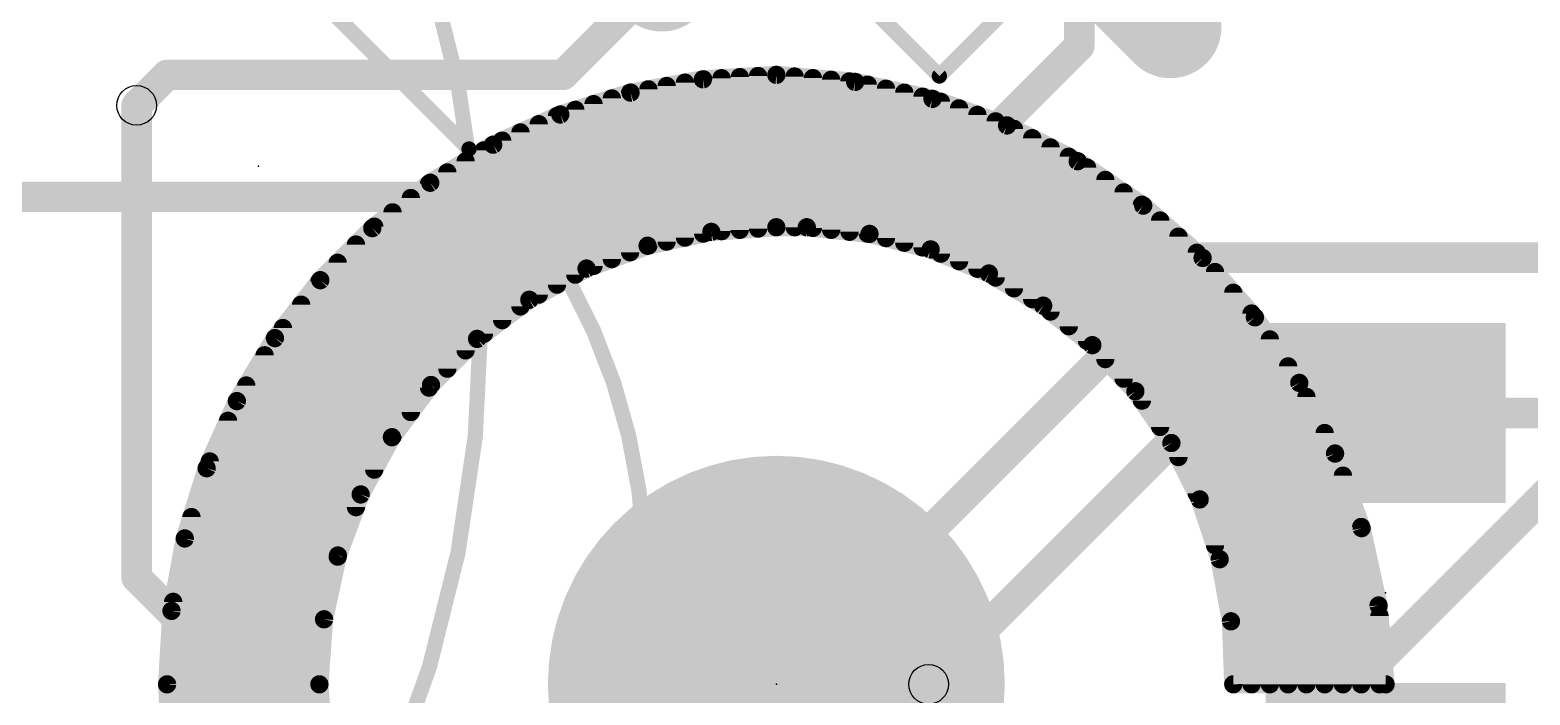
# Model space of a CAD drawing. Extents: x -0.14 to 1.59, y -0.14 to 1.59.
# Drawn here: x 0.785 to 1.2774, y 0.4165 to 0.6347 of the extents above; entities that cross this region are included whole.
import ezdxf

# ---------------------------------------------------------------- set-up
doc = ezdxf.new("R2010")
doc.units = 0
for name, color, linetype in [('1', 14, 'CONTINUOUS'), ('16', 174, 'CONTINUOUS'), ('17', 94, 'CONTINUOUS'), ('21', 251, 'CONTINUOUS'), ('23', 178, 'CONTINUOUS'), ('24', 178, 'CONTINUOUS'), ('44', 251, 'CONTINUOUS')]:
    doc.layers.add(name, color=color, linetype=linetype)

# ---------------------------------------------------------------- blocks, each defined once
blk = doc.blocks.new('RECT')
blk.add_solid([(-0.5, -0.5), (0.5, -0.5), (-0.5, 0.5), (0.5, 0.5)])
blk = doc.blocks.new('PIE')
at = {"const_width": 0.5}
blk.add_lwpolyline([(0, -0.25, 1), (0, 0.25, 1), (0, -0.25)], format="xyb", dxfattribs=at)
blk = doc.blocks.new('SQUAREP')
blk.add_solid([(-0.5, -0.5), (0.5, -0.5), (-0.5, 0.5), (0.5, 0.5)])
blk = doc.blocks.new('RECT136000X480000R100')
at = {"const_width": 0.016732}
blk.add_lwpolyline([(0.008366, -0.042323), (0.008366, 0.042323, 0.414214), (0, 0.050689), (0, 0.050689, 0.414214), (-0.008366, 0.042323), (-0.008366, -0.042323, 0.414214), (0, -0.050689), (0, -0.050689, 0.414214)], format="xyb", close=True, dxfattribs=at)
blk.add_solid([(-0.001, -0.043323), (0.001, -0.043323), (-0.001, 0.043323), (0.001, 0.043323)])

msp = doc.modelspace()

# ---------------------------------------------------------------- linework, layer by layer
at = {"layer": '1', "const_width": 0.01}
for points in [[(1.020879, 0.680879), (0.96, 0.62)], [(1.129451, 0.665567), (1.129451, 0.629451)], [(1.129451, 0.629451), (1.08, 0.58)], [(0.83, 0.62), (0.82, 0.61)], [(0.96, 0.62), (0.83, 0.62)], [(1.08, 0.58), (0.55, 0.58)], [(1.03, 0.42), (1.17, 0.56)], [(1.17, 0.56), (1.34, 0.56)], [(1.169055, 0.509055), (1.08, 0.42)], [(1.23, 0.509055), (1.169055, 0.509055)], [(1.23, 0.509055), (1.339055, 0.509055)], [(1.03, 0.38), (1.03, 0.42)]]:
    msp.add_lwpolyline(points, dxfattribs=at)
at = {"layer": '1', "const_width": 0.005}
for points in [[(1.126951, 0.629451, 1), (1.131951, 0.629451)], [(1.131218, 0.627683, 1), (1.127683, 0.631218)], [(0.83, 0.6225, 1), (0.83, 0.6175)], [(0.831768, 0.618232, 1), (0.828232, 0.621768)], [(0.958232, 0.621768, 1), (0.961768, 0.618232)], [(0.96, 0.6175, 1), (0.96, 0.6225)], [(0.818232, 0.611768, 1), (0.821768, 0.608232)], [(1.078232, 0.581768, 1), (1.081768, 0.578232)], [(1.08, 0.5775, 1), (1.08, 0.5825)], [(1.17, 0.5625, 1), (1.17, 0.5575)], [(1.171768, 0.558232, 1), (1.168232, 0.561768)], [(1.169055, 0.511555, 1), (1.169055, 0.506555)], [(1.170823, 0.507287, 1), (1.167287, 0.510823)], [(1.23, 0.511555, 1), (1.23, 0.506555)], [(1.23, 0.506555, 1), (1.23, 0.511555)], [(1.0325, 0.42, 1), (1.0275, 0.42)], [(1.028232, 0.421768, 1), (1.031768, 0.418232)], [(1.078232, 0.421768, 1), (1.081768, 0.418232)]]:
    msp.add_lwpolyline(points, format="xyb", dxfattribs=at)
at = {"layer": '16'}
for points, const_width in [([(0.982137, 0.614188), (1.005893, 0.618542)], 0.006), ([(0.982137, 0.614188), (1.005893, 0.618542)], 0.006), ([(1, 0.566591), (1, 0.617462)], 0.006), ([(1, 0.566591), (1, 0.617462)], 0.006), ([(1.005893, 0.618542), (1.03, 0.62)], 0.006), ([(1.005893, 0.618542), (1.03, 0.62)], 0.006), ([(1.006, 0.567896), (1.006, 0.618548)], 0.006), ([(1.006, 0.567896), (1.006, 0.618548)], 0.006), ([(1.012, 0.568713), (1.012, 0.618911)], 0.006), ([(1.012, 0.568713), (1.012, 0.618911)], 0.006), ([(1.018, 0.569142), (1.018, 0.619274)], 0.006), ([(1.018, 0.569142), (1.018, 0.619274)], 0.006), ([(1.024, 0.569571), (1.024, 0.619637)], 0.006), ([(1.024, 0.569571), (1.024, 0.619637)], 0.006), ([(1.03, 0.62), (1.05588, 0.617692)], 0.006), ([(1.03, 0.57), (1.03, 0.62)], 0.006), ([(1.03, 0.62), (1.05588, 0.617692)], 0.006), ([(1.03, 0.57), (1.03, 0.62)], 0.006), ([(1.036, 0.57), (1.036, 0.619465)], 0.006), ([(1.036, 0.57), (1.036, 0.619465)], 0.006), ([(1.042, 0.569787), (1.042, 0.61893)], 0.006), ([(1.042, 0.569787), (1.042, 0.61893)], 0.006), ([(1.048, 0.56915), (1.048, 0.618395)], 0.006), ([(1.048, 0.56915), (1.048, 0.618395)], 0.006), ([(1.054, 0.568512), (1.054, 0.61786)], 0.006), ([(1.054, 0.568512), (1.054, 0.61786)], 0.006), ([(1.05588, 0.617692), (1.081262, 0.612134)], 0.006), ([(1.05588, 0.617692), (1.081262, 0.612134)], 0.006), ([(0.959079, 0.607003), (0.982137, 0.614188)], 0.006), ([(0.959079, 0.607003), (0.982137, 0.614188)], 0.006), ([(0.982, 0.561783), (0.982, 0.614146)], 0.006), ([(0.982, 0.561783), (0.982, 0.614146)], 0.006), ([(0.988, 0.563981), (0.988, 0.615263)], 0.006), ([(0.988, 0.563981), (0.988, 0.615263)], 0.006), ([(0.994, 0.565286), (0.994, 0.616362)], 0.006), ([(0.994, 0.565286), (0.994, 0.616362)], 0.006), ([(1.06, 0.567875), (1.06, 0.61679)], 0.006), ([(1.06, 0.567875), (1.06, 0.61679)], 0.006), ([(1.066, 0.566437), (1.066, 0.615476)], 0.006), ([(1.066, 0.566437), (1.066, 0.615476)], 0.006), ([(1.072, 0.564914), (1.072, 0.614162)], 0.006), ([(1.072, 0.564914), (1.072, 0.614162)], 0.006), ([(1.078, 0.56339), (1.078, 0.612848)], 0.006), ([(1.078, 0.56339), (1.078, 0.612848)], 0.006), ([(0.82, 0.61), (0.82, 0.455)], 0.01), ([(0.964, 0.554431), (0.964, 0.608537)], 0.006), ([(0.964, 0.554431), (0.964, 0.608537)], 0.006), ([(0.97, 0.557307), (0.97, 0.610406)], 0.006), ([(0.97, 0.557307), (0.97, 0.610406)], 0.006), ([(0.976, 0.559545), (0.976, 0.612276)], 0.006), ([(0.976, 0.559545), (0.976, 0.612276)], 0.006), ([(1.081262, 0.612134), (1.105738, 0.603415)], 0.006), ([(1.081262, 0.612134), (1.105738, 0.603415)], 0.006), ([(1.084, 0.561334), (1.084, 0.611159)], 0.006), ([(1.084, 0.561334), (1.084, 0.611159)], 0.006), ([(1.09, 0.558858), (1.09, 0.609021)], 0.006), ([(1.09, 0.558858), (1.09, 0.609021)], 0.006), ([(0.937055, 0.597091), (0.959079, 0.607003)], 0.006), ([(0.937055, 0.597091), (0.959079, 0.607003)], 0.006), ([(0.952, 0.547879), (0.952, 0.603817)], 0.006), ([(0.952, 0.547879), (0.952, 0.603817)], 0.006), ([(0.958, 0.551155), (0.958, 0.606517)], 0.006), ([(0.958, 0.551155), (0.958, 0.606517)], 0.006), ([(1.096, 0.556381), (1.096, 0.606884)], 0.006), ([(1.096, 0.556381), (1.096, 0.606884)], 0.006), ([(1.102, 0.553508), (1.102, 0.604747)], 0.006), ([(1.102, 0.553508), (1.102, 0.604747)], 0.006), ([(1.105738, 0.603415), (1.128918, 0.591675)], 0.006), ([(1.105738, 0.603415), (1.128918, 0.591675)], 0.006), ([(0.94, 0.539523), (0.94, 0.598416)], 0.006), ([(0.94, 0.539523), (0.94, 0.598416)], 0.006), ([(0.946, 0.544014), (0.946, 0.601117)], 0.006), ([(0.946, 0.544014), (0.946, 0.601117)], 0.006), ([(1.108, 0.549958), (1.108, 0.602269)], 0.006), ([(1.108, 0.549958), (1.108, 0.602269)], 0.006), ([(1.114, 0.546408), (1.114, 0.59923)], 0.006), ([(1.114, 0.546408), (1.114, 0.59923)], 0.006), ([(1.4, 0.6), (1.21, 0.41)], 0.01), ([(0.916387, 0.584597), (0.937055, 0.597091)], 0.006), ([(0.916387, 0.584597), (0.937055, 0.597091)], 0.006), ([(0.934, 0.535031), (0.934, 0.595244)], 0.006), ([(0.934, 0.535031), (0.934, 0.595244)], 0.006), ([(1.12, 0.542349), (1.12, 0.596192)], 0.006), ([(1.12, 0.542349), (1.12, 0.596192)], 0.006), ([(1.126, 0.537526), (1.126, 0.593153)], 0.006), ([(1.126, 0.537526), (1.126, 0.593153)], 0.006), ([(0.922, 0.523592), (0.922, 0.58799)], 0.006), ([(0.922, 0.523592), (0.922, 0.58799)], 0.006), ([(0.928, 0.529592), (0.928, 0.591617)], 0.006), ([(0.928, 0.529592), (0.928, 0.591617)], 0.006), ([(1.128918, 0.591675), (1.150429, 0.577101)], 0.006), ([(1.128918, 0.591675), (1.150429, 0.577101)], 0.006), ([(1.132, 0.532703), (1.132, 0.589587)], 0.006), ([(1.132, 0.532703), (1.132, 0.589587)], 0.006), ([(0.897375, 0.569702), (0.916387, 0.584597)], 0.006), ([(0.897375, 0.569702), (0.916387, 0.584597)], 0.006), ([(0.916, 0.517377), (0.916, 0.584294)], 0.006), ([(0.916, 0.517377), (0.916, 0.584294)], 0.006), ([(1.138, 0.526738), (1.138, 0.585522)], 0.006), ([(1.138, 0.526738), (1.138, 0.585522)], 0.006), ([(0.91, 0.509362), (0.91, 0.579593)], 0.006), ([(0.91, 0.509362), (0.91, 0.579593)], 0.006), ([(1.144, 0.52031), (1.144, 0.581457)], 0.006), ([(1.144, 0.52031), (1.144, 0.581457)], 0.006), ([(0.904, 0.501347), (0.904, 0.574892)], 0.006), ([(0.904, 0.501347), (0.904, 0.574892)], 0.006), ([(1.15, 0.513099), (1.15, 0.577392)], 0.006), ([(1.15, 0.513099), (1.15, 0.577392)], 0.006), ([(1.150429, 0.577101), (1.169928, 0.559928)], 0.006), ([(1.150429, 0.577101), (1.169928, 0.559928)], 0.006), ([(0.880298, 0.552625), (0.897375, 0.569702)], 0.006), ([(0.880298, 0.552625), (0.897375, 0.569702)], 0.006), ([(0.898, 0.490452), (0.898, 0.570191)], 0.006), ([(0.898, 0.490452), (0.898, 0.570191)], 0.006), ([(1.008653, 0.568473), (0.98774, 0.563924)], 0.006), ([(1.008653, 0.568473), (0.98774, 0.563924)], 0.006), ([(1.03, 0.57), (1.008653, 0.568473)], 0.006), ([(1.03, 0.57), (1.008653, 0.568473)], 0.006), ([(1.04, 0.57), (1.03, 0.57)], 0.006), ([(1.04, 0.57), (1.03, 0.57)], 0.006), ([(1.060585, 0.567813), (1.04, 0.57)], 0.006), ([(1.060585, 0.567813), (1.04, 0.57)], 0.006), ([(1.156, 0.50448), (1.156, 0.572194)], 0.006), ([(1.156, 0.50448), (1.156, 0.572194)], 0.006), ([(0.892, 0.478143), (0.892, 0.564327)], 0.006), ([(0.892, 0.478143), (0.892, 0.564327)], 0.006), ([(0.98774, 0.563924), (0.967688, 0.556445)], 0.006), ([(0.98774, 0.563924), (0.967688, 0.556445)], 0.006), ([(1.080649, 0.562718), (1.060585, 0.567813)], 0.006), ([(1.080649, 0.562718), (1.060585, 0.567813)], 0.006), ([(1.162, 0.494576), (1.162, 0.56691)], 0.006), ([(1.162, 0.494576), (1.162, 0.56691)], 0.006), ([(1.099783, 0.55482), (1.080649, 0.562718)], 0.006), ([(1.099783, 0.55482), (1.080649, 0.562718)], 0.006), ([(1.168, 0.482626), (1.168, 0.561625)], 0.006), ([(1.168, 0.482626), (1.168, 0.561625)], 0.006), ([(1.169928, 0.559928), (1.187101, 0.540429)], 0.006), ([(1.169928, 0.559928), (1.187101, 0.540429)], 0.006), ([(0.886, 0.46191), (0.886, 0.558327)], 0.006), ([(0.886, 0.46191), (0.886, 0.558327)], 0.006), ([(0.967688, 0.556445), (0.948904, 0.546188)], 0.006), ([(0.967688, 0.556445), (0.948904, 0.546188)], 0.006), ([(1.117599, 0.544279), (1.099783, 0.55482)], 0.006), ([(1.117599, 0.544279), (1.099783, 0.55482)], 0.006), ([(1.174, 0.465647), (1.174, 0.555304)], 0.006), ([(1.174, 0.465647), (1.174, 0.555304)], 0.006), ([(0.865403, 0.533613), (0.880298, 0.552625)], 0.006), ([(0.865403, 0.533613), (0.880298, 0.552625)], 0.006), ([(0.88, 0.42), (0.88, 0.552244)], 0.006), ([(0.88, 0.42), (0.88, 0.552244)], 0.006), ([(0.874, 0.295414), (0.874, 0.544586)], 0.006), ([(0.874, 0.295414), (0.874, 0.544586)], 0.006), ([(0.948904, 0.546188), (0.931771, 0.533362)], 0.006), ([(0.948904, 0.546188), (0.931771, 0.533362)], 0.006), ([(1.133734, 0.531309), (1.117599, 0.544279)], 0.006), ([(1.133734, 0.531309), (1.117599, 0.544279)], 0.006), ([(1.18, 0.42), (1.18, 0.548492)], 0.006), ([(1.18, 0.42), (1.18, 0.548492)], 0.006), ([(1.186, 0.42), (1.186, 0.541679)], 0.006), ([(1.186, 0.42), (1.186, 0.541679)], 0.006), ([(1.187101, 0.540429), (1.201675, 0.518918)], 0.006), ([(1.187101, 0.540429), (1.201675, 0.518918)], 0.006), ([(0.868, 0.303072), (0.868, 0.536927)], 0.006), ([(0.868, 0.303072), (0.868, 0.536927)], 0.006), ([(0.852909, 0.512945), (0.865403, 0.533613)], 0.006), ([(0.852909, 0.512945), (0.865403, 0.533613)], 0.006), ([(0.931771, 0.533362), (0.916638, 0.518229)], 0.006), ([(0.931771, 0.533362), (0.916638, 0.518229)], 0.006), ([(1.147858, 0.516176), (1.133734, 0.531309)], 0.006), ([(1.147858, 0.516176), (1.133734, 0.531309)], 0.006), ([(1.192, 0.42), (1.192, 0.533198)], 0.006), ([(1.192, 0.42), (1.192, 0.533198)], 0.006), ([(0.862, 0.312017), (0.862, 0.527983)], 0.006), ([(0.862, 0.312017), (0.862, 0.527983)], 0.006), ([(1.198, 0.42), (1.198, 0.524342)], 0.006), ([(1.198, 0.42), (1.198, 0.524342)], 0.006), ([(0.856, 0.321942), (0.856, 0.518058)], 0.006), ([(0.856, 0.321942), (0.856, 0.518058)], 0.006), ([(0.916638, 0.518229), (0.903812, 0.501096)], 0.006), ([(0.916638, 0.518229), (0.903812, 0.501096)], 0.006), ([(1.159685, 0.499187), (1.147858, 0.516176)], 0.006), ([(1.159685, 0.499187), (1.147858, 0.516176)], 0.006), ([(1.201675, 0.518918), (1.213415, 0.495738)], 0.006), ([(1.201675, 0.518918), (1.213415, 0.495738)], 0.006), ([(1.204, 0.42), (1.204, 0.514327)], 0.006), ([(1.204, 0.42), (1.204, 0.514327)], 0.006), ([(0.842997, 0.490921), (0.852909, 0.512945)], 0.006), ([(0.842997, 0.490921), (0.852909, 0.512945)], 0.006), ([(0.85, 0.333518), (0.85, 0.506481)], 0.006), ([(0.85, 0.333518), (0.85, 0.506481)], 0.006), ([(0.903812, 0.501096), (0.893555, 0.482312)], 0.006), ([(0.903812, 0.501096), (0.893555, 0.482312)], 0.006), ([(1.21, 0.42), (1.21, 0.502481)], 0.006), ([(1.21, 0.42), (1.21, 0.502481)], 0.006), ([(1.168974, 0.480687), (1.159685, 0.499187)], 0.006), ([(1.168974, 0.480687), (1.159685, 0.499187)], 0.006), ([(1.213415, 0.495738), (1.222134, 0.471262)], 0.006), ([(1.213415, 0.495738), (1.222134, 0.471262)], 0.006), ([(0.835812, 0.467863), (0.842997, 0.490921)], 0.006), ([(0.835812, 0.467863), (0.842997, 0.490921)], 0.006), ([(0.844, 0.34685), (0.844, 0.49315)], 0.006), ([(0.844, 0.34685), (0.844, 0.49315)], 0.006), ([(1.216, 0.42), (1.216, 0.488481)], 0.006), ([(1.216, 0.42), (1.216, 0.488481)], 0.006), ([(0.893555, 0.482312), (0.886076, 0.46226)], 0.006), ([(0.893555, 0.482312), (0.886076, 0.46226)], 0.006), ([(1.175535, 0.461054), (1.168974, 0.480687)], 0.006), ([(1.175535, 0.461054), (1.168974, 0.480687)], 0.006), ([(0.838, 0.365114), (0.838, 0.474886)], 0.006), ([(0.838, 0.365114), (0.838, 0.474886)], 0.006), ([(1.222, 0.42), (1.222, 0.471638)], 0.006), ([(1.222, 0.42), (1.222, 0.471638)], 0.006), ([(1.222134, 0.471262), (1.227692, 0.44588)], 0.006), ([(1.222134, 0.471262), (1.227692, 0.44588)], 0.006), ([(0.831458, 0.444107), (0.835812, 0.467863)], 0.006), ([(0.831458, 0.444107), (0.835812, 0.467863)], 0.006), ([(0.886076, 0.46226), (0.881527, 0.441347)], 0.006), ([(0.886076, 0.46226), (0.881527, 0.441347)], 0.006), ([(1.179236, 0.440687), (1.175535, 0.461054)], 0.006), ([(1.179236, 0.440687), (1.175535, 0.461054)], 0.006), ([(0.82, 0.455), (0.855, 0.42)], 0.01), ([(0.832, 0.392936), (0.832, 0.447064)], 0.006), ([(0.832, 0.392936), (0.832, 0.447064)], 0.006), ([(1.227692, 0.44588), (1.23, 0.42)], 0.006), ([(1.227692, 0.44588), (1.23, 0.42)], 0.006), ([(0.83, 0.42), (0.831458, 0.444107)], 0.006), ([(0.83, 0.42), (0.831458, 0.444107)], 0.006), ([(0.881527, 0.441347), (0.88, 0.42)], 0.006), ([(0.881527, 0.441347), (0.88, 0.42)], 0.006), ([(1.18, 0.42), (1.179236, 0.440687)], 0.006), ([(1.18, 0.42), (1.179236, 0.440687)], 0.006), ([(1.228, 0.42), (1.228, 0.442426)], 0.006), ([(1.228, 0.42), (1.228, 0.442426)], 0.006), ([(0.88, 0.395), (0.855, 0.42)], 0.01), ([(1.03, 0.42), (1.08, 0.42)], 0.01), ([(0.831458, 0.395893), (0.83, 0.42)], 0.006), ([(0.831458, 0.395893), (0.83, 0.42)], 0.006), ([(0.88, 0.42), (0.881527, 0.398653)], 0.006), ([(0.88, 0.287756), (0.88, 0.42)], 0.006), ([(0.88, 0.42), (0.881527, 0.398653)], 0.006), ([(0.88, 0.287756), (0.88, 0.42)], 0.006), ([(1.23, 0.42), (1.18, 0.42)], 0.006), ([(1.23, 0.42), (1.18, 0.42)], 0.006)]:
    msp.add_lwpolyline(points, dxfattribs=dict(at, const_width=const_width))
for points, const_width in [([(1.0015, 0.617462, 1), (0.9985, 0.617462)], 0.003), ([(1.0015, 0.617462, 1), (0.9985, 0.617462)], 0.003), ([(1.005802, 0.620039, 1), (1.005983, 0.617045)], 0.003), ([(1.005802, 0.620039, 1), (1.005983, 0.617045)], 0.003), ([(1.0075, 0.618548, 1), (1.0045, 0.618548)], 0.003), ([(1.0075, 0.618548, 1), (1.0045, 0.618548)], 0.003), ([(1.006163, 0.617066, 1), (1.005622, 0.620017)], 0.003), ([(1.006163, 0.617066, 1), (1.005622, 0.620017)], 0.003), ([(1.0135, 0.618911, 1), (1.0105, 0.618911)], 0.003), ([(1.0135, 0.618911, 1), (1.0105, 0.618911)], 0.003), ([(1.0195, 0.619274, 1), (1.0165, 0.619274)], 0.003), ([(1.0195, 0.619274, 1), (1.0165, 0.619274)], 0.003), ([(1.0255, 0.619637, 1), (1.0225, 0.619637)], 0.003), ([(1.0255, 0.619637, 1), (1.0225, 0.619637)], 0.003), ([(1.030133, 0.621494, 1), (1.029867, 0.618506)], 0.003), ([(1.0315, 0.62, 1), (1.0285, 0.62)], 0.003), ([(1.030133, 0.621494, 1), (1.029867, 0.618506)], 0.003), ([(1.0315, 0.62, 1), (1.0285, 0.62)], 0.003), ([(1.030091, 0.618503, 1), (1.029909, 0.621497)], 0.003), ([(1.030091, 0.618503, 1), (1.029909, 0.621497)], 0.003), ([(1.0375, 0.619465, 1), (1.0345, 0.619465)], 0.003), ([(1.0375, 0.619465, 1), (1.0345, 0.619465)], 0.003), ([(1.0435, 0.61893, 1), (1.0405, 0.61893)], 0.003), ([(1.0435, 0.61893, 1), (1.0405, 0.61893)], 0.003), ([(1.0495, 0.618395, 1), (1.0465, 0.618395)], 0.003), ([(1.0495, 0.618395, 1), (1.0465, 0.618395)], 0.003), ([(1.0555, 0.61786, 1), (1.0525, 0.61786)], 0.003), ([(1.0555, 0.61786, 1), (1.0525, 0.61786)], 0.003), ([(1.056201, 0.619157, 1), (1.055559, 0.616227)], 0.003), ([(1.056201, 0.619157, 1), (1.055559, 0.616227)], 0.003), ([(1.055747, 0.616198, 1), (1.056014, 0.619186)], 0.003), ([(1.055747, 0.616198, 1), (1.056014, 0.619186)], 0.003), ([(0.9835, 0.614146, 1), (0.9805, 0.614146)], 0.003), ([(0.9835, 0.614146, 1), (0.9805, 0.614146)], 0.003), ([(0.981866, 0.615664, 1), (0.982407, 0.612713)], 0.003), ([(0.981866, 0.615664, 1), (0.982407, 0.612713)], 0.003), ([(0.982583, 0.612756, 1), (0.981691, 0.61562)], 0.003), ([(0.982583, 0.612756, 1), (0.981691, 0.61562)], 0.003), ([(0.9895, 0.615263, 1), (0.9865, 0.615263)], 0.003), ([(0.9895, 0.615263, 1), (0.9865, 0.615263)], 0.003), ([(0.9955, 0.616362, 1), (0.9925, 0.616362)], 0.003), ([(0.9955, 0.616362, 1), (0.9925, 0.616362)], 0.003), ([(1.0615, 0.61679, 1), (1.0585, 0.61679)], 0.003), ([(1.0615, 0.61679, 1), (1.0585, 0.61679)], 0.003), ([(1.0675, 0.615476, 1), (1.0645, 0.615476)], 0.003), ([(1.0675, 0.615476, 1), (1.0645, 0.615476)], 0.003), ([(1.0735, 0.614162, 1), (1.0705, 0.614162)], 0.003), ([(1.0735, 0.614162, 1), (1.0705, 0.614162)], 0.003), ([(1.0795, 0.612848, 1), (1.0765, 0.612848)], 0.003), ([(1.0795, 0.612848, 1), (1.0765, 0.612848)], 0.003), ([(0.8225, 0.61, 1), (0.8175, 0.61)], 0.005), ([(0.9655, 0.608537, 1), (0.9625, 0.608537)], 0.003), ([(0.9655, 0.608537, 1), (0.9625, 0.608537)], 0.003), ([(0.9715, 0.610406, 1), (0.9685, 0.610406)], 0.003), ([(0.9715, 0.610406, 1), (0.9685, 0.610406)], 0.003), ([(0.9775, 0.612276, 1), (0.9745, 0.612276)], 0.003), ([(0.9775, 0.612276, 1), (0.9745, 0.612276)], 0.003), ([(1.081765, 0.613547, 1), (1.080759, 0.610721)], 0.003), ([(1.081765, 0.613547, 1), (1.080759, 0.610721)], 0.003), ([(1.080941, 0.610669, 1), (1.081583, 0.613599)], 0.003), ([(1.080941, 0.610669, 1), (1.081583, 0.613599)], 0.003), ([(1.0855, 0.611159, 1), (1.0825, 0.611159)], 0.003), ([(1.0855, 0.611159, 1), (1.0825, 0.611159)], 0.003), ([(1.0915, 0.609021, 1), (1.0885, 0.609021)], 0.003), ([(1.0915, 0.609021, 1), (1.0885, 0.609021)], 0.003), ([(0.9535, 0.603817, 1), (0.9505, 0.603817)], 0.003), ([(0.9535, 0.603817, 1), (0.9505, 0.603817)], 0.003), ([(0.9595, 0.606517, 1), (0.9565, 0.606517)], 0.003), ([(0.9595, 0.606517, 1), (0.9565, 0.606517)], 0.003), ([(0.958633, 0.608435, 1), (0.959525, 0.605571)], 0.003), ([(0.958633, 0.608435, 1), (0.959525, 0.605571)], 0.003), ([(0.959695, 0.605635, 1), (0.958463, 0.608371)], 0.003), ([(0.959695, 0.605635, 1), (0.958463, 0.608371)], 0.003), ([(1.0975, 0.606884, 1), (1.0945, 0.606884)], 0.003), ([(1.0975, 0.606884, 1), (1.0945, 0.606884)], 0.003), ([(1.1035, 0.604747, 1), (1.1005, 0.604747)], 0.003), ([(1.1035, 0.604747, 1), (1.1005, 0.604747)], 0.003), ([(1.106416, 0.604753, 1), (1.105061, 0.602077)], 0.003), ([(1.106416, 0.604753, 1), (1.105061, 0.602077)], 0.003), ([(1.105235, 0.602002, 1), (1.106242, 0.604828)], 0.003), ([(1.105235, 0.602002, 1), (1.106242, 0.604828)], 0.003), ([(0.9415, 0.598416, 1), (0.9385, 0.598416)], 0.003), ([(0.9415, 0.598416, 1), (0.9385, 0.598416)], 0.003), ([(0.9475, 0.601117, 1), (0.9445, 0.601117)], 0.003), ([(0.9475, 0.601117, 1), (0.9445, 0.601117)], 0.003), ([(1.1095, 0.602269, 1), (1.1065, 0.602269)], 0.003), ([(1.1095, 0.602269, 1), (1.1065, 0.602269)], 0.003), ([(1.1155, 0.59923, 1), (1.1125, 0.59923)], 0.003), ([(1.1155, 0.59923, 1), (1.1125, 0.59923)], 0.003), ([(0.9355, 0.595244, 1), (0.9325, 0.595244)], 0.003), ([(0.9355, 0.595244, 1), (0.9325, 0.595244)], 0.003), ([(0.93644, 0.598459, 1), (0.937671, 0.595723)], 0.003), ([(0.93644, 0.598459, 1), (0.937671, 0.595723)], 0.003), ([(0.937831, 0.595807, 1), (0.936279, 0.598375)], 0.003), ([(0.937831, 0.595807, 1), (0.936279, 0.598375)], 0.003), ([(1.1215, 0.596192, 1), (1.1185, 0.596192)], 0.003), ([(1.1215, 0.596192, 1), (1.1185, 0.596192)], 0.003), ([(1.1275, 0.593153, 1), (1.1245, 0.593153)], 0.003), ([(1.1275, 0.593153, 1), (1.1245, 0.593153)], 0.003), ([(0.9235, 0.58799, 1), (0.9205, 0.58799)], 0.003), ([(0.9235, 0.58799, 1), (0.9205, 0.58799)], 0.003), ([(0.9295, 0.591617, 1), (0.9265, 0.591617)], 0.003), ([(0.9295, 0.591617, 1), (0.9265, 0.591617)], 0.003), ([(1.129759, 0.592916, 1), (1.128077, 0.590433)], 0.003), ([(1.129759, 0.592916, 1), (1.128077, 0.590433)], 0.003), ([(1.12824, 0.590336, 1), (1.129596, 0.593013)], 0.003), ([(1.12824, 0.590336, 1), (1.129596, 0.593013)], 0.003), ([(1.1335, 0.589587, 1), (1.1305, 0.589587)], 0.003), ([(1.1335, 0.589587, 1), (1.1305, 0.589587)], 0.003), ([(0.9175, 0.584294, 1), (0.9145, 0.584294)], 0.003), ([(0.9175, 0.584294, 1), (0.9145, 0.584294)], 0.003), ([(0.915611, 0.585881, 1), (0.917163, 0.583313)], 0.003), ([(0.915611, 0.585881, 1), (0.917163, 0.583313)], 0.003), ([(0.917312, 0.583416, 1), (0.915462, 0.585778)], 0.003), ([(0.917312, 0.583416, 1), (0.915462, 0.585778)], 0.003), ([(1.1395, 0.585522, 1), (1.1365, 0.585522)], 0.003), ([(1.1395, 0.585522, 1), (1.1365, 0.585522)], 0.003), ([(0.9115, 0.579593, 1), (0.9085, 0.579593)], 0.003), ([(0.9115, 0.579593, 1), (0.9085, 0.579593)], 0.003), ([(1.1455, 0.581457, 1), (1.1425, 0.581457)], 0.003), ([(1.1455, 0.581457, 1), (1.1425, 0.581457)], 0.003), ([(0.9055, 0.574892, 1), (0.9025, 0.574892)], 0.003), ([(0.9055, 0.574892, 1), (0.9025, 0.574892)], 0.003), ([(1.1515, 0.577392, 1), (1.1485, 0.577392)], 0.003), ([(1.1515, 0.577392, 1), (1.1485, 0.577392)], 0.003), ([(1.15142, 0.578227, 1), (1.149438, 0.575975)], 0.003), ([(1.15142, 0.578227, 1), (1.149438, 0.575975)], 0.003), ([(1.149588, 0.575859, 1), (1.15127, 0.578343)], 0.003), ([(1.149588, 0.575859, 1), (1.15127, 0.578343)], 0.003), ([(0.89645, 0.570883, 1), (0.898301, 0.568521)], 0.003), ([(0.89645, 0.570883, 1), (0.898301, 0.568521)], 0.003), ([(0.898436, 0.568641, 1), (0.896315, 0.570763)], 0.003), ([(0.898436, 0.568641, 1), (0.896315, 0.570763)], 0.003), ([(0.8995, 0.570191, 1), (0.8965, 0.570191)], 0.003), ([(0.8995, 0.570191, 1), (0.8965, 0.570191)], 0.003), ([(1.008546, 0.569969, 1), (1.00876, 0.566977)], 0.003), ([(1.008546, 0.569969, 1), (1.00876, 0.566977)], 0.003), ([(1.008972, 0.567007, 1), (1.008334, 0.569939)], 0.003), ([(1.008972, 0.567007, 1), (1.008334, 0.569939)], 0.003), ([(1.03, 0.5715, 1), (1.03, 0.5685)], 0.003), ([(1.03, 0.5715, 1), (1.03, 0.5685)], 0.003), ([(1.0285, 0.57, 1), (1.0315, 0.57)], 0.003), ([(1.0285, 0.57, 1), (1.0315, 0.57)], 0.003), ([(1.030107, 0.568504, 1), (1.029893, 0.571496)], 0.003), ([(1.030107, 0.568504, 1), (1.029893, 0.571496)], 0.003), ([(1.0345, 0.57, 1), (1.0375, 0.57)], 0.003), ([(1.0345, 0.57, 1), (1.0375, 0.57)], 0.003), ([(1.040159, 0.571492, 1), (1.039841, 0.568508)], 0.003), ([(1.040159, 0.571492, 1), (1.039841, 0.568508)], 0.003), ([(1.04, 0.5685, 1), (1.04, 0.5715)], 0.003), ([(1.04, 0.5685, 1), (1.04, 0.5715)], 0.003), ([(1.0405, 0.569787, 1), (1.0435, 0.569787)], 0.003), ([(1.0405, 0.569787, 1), (1.0435, 0.569787)], 0.003), ([(1.1575, 0.572194, 1), (1.1545, 0.572194)], 0.003), ([(1.1575, 0.572194, 1), (1.1545, 0.572194)], 0.003), ([(0.8935, 0.564327, 1), (0.8905, 0.564327)], 0.003), ([(0.8935, 0.564327, 1), (0.8905, 0.564327)], 0.003), ([(0.987421, 0.56539, 1), (0.988059, 0.562458)], 0.003), ([(0.987421, 0.56539, 1), (0.988059, 0.562458)], 0.003), ([(0.988264, 0.562519, 1), (0.987216, 0.565329)], 0.003), ([(0.988264, 0.562519, 1), (0.987216, 0.565329)], 0.003), ([(0.9925, 0.565286, 1), (0.9955, 0.565286)], 0.003), ([(0.9925, 0.565286, 1), (0.9955, 0.565286)], 0.003), ([(0.9985, 0.566591, 1), (1.0015, 0.566591)], 0.003), ([(0.9985, 0.566591, 1), (1.0015, 0.566591)], 0.003), ([(1.0045, 0.567896, 1), (1.0075, 0.567896)], 0.003), ([(1.0045, 0.567896, 1), (1.0075, 0.567896)], 0.003), ([(1.0105, 0.568713, 1), (1.0135, 0.568713)], 0.003), ([(1.0105, 0.568713, 1), (1.0135, 0.568713)], 0.003), ([(1.0165, 0.569142, 1), (1.0195, 0.569142)], 0.003), ([(1.0165, 0.569142, 1), (1.0195, 0.569142)], 0.003), ([(1.0225, 0.569571, 1), (1.0255, 0.569571)], 0.003), ([(1.0225, 0.569571, 1), (1.0255, 0.569571)], 0.003), ([(1.0465, 0.56915, 1), (1.0495, 0.56915)], 0.003), ([(1.0465, 0.56915, 1), (1.0495, 0.56915)], 0.003), ([(1.0525, 0.568512, 1), (1.0555, 0.568512)], 0.003), ([(1.0525, 0.568512, 1), (1.0555, 0.568512)], 0.003), ([(1.0585, 0.567875, 1), (1.0615, 0.567875)], 0.003), ([(1.0585, 0.567875, 1), (1.0615, 0.567875)], 0.003), ([(1.060954, 0.569266, 1), (1.060216, 0.566359)], 0.003), ([(1.060954, 0.569266, 1), (1.060216, 0.566359)], 0.003), ([(1.060426, 0.566321, 1), (1.060743, 0.569304)], 0.003), ([(1.060426, 0.566321, 1), (1.060743, 0.569304)], 0.003), ([(1.0645, 0.566437, 1), (1.0675, 0.566437)], 0.003), ([(1.0645, 0.566437, 1), (1.0675, 0.566437)], 0.003), ([(1.0705, 0.564914, 1), (1.0735, 0.564914)], 0.003), ([(1.0705, 0.564914, 1), (1.0735, 0.564914)], 0.003), ([(1.1635, 0.56691, 1), (1.1605, 0.56691)], 0.003), ([(1.1635, 0.56691, 1), (1.1605, 0.56691)], 0.003), ([(0.9805, 0.561783, 1), (0.9835, 0.561783)], 0.003), ([(0.9805, 0.561783, 1), (0.9835, 0.561783)], 0.003), ([(0.9865, 0.563981, 1), (0.9895, 0.563981)], 0.003), ([(0.9865, 0.563981, 1), (0.9895, 0.563981)], 0.003), ([(1.0765, 0.56339, 1), (1.0795, 0.56339)], 0.003), ([(1.0765, 0.56339, 1), (1.0795, 0.56339)], 0.003), ([(1.081221, 0.564104, 1), (1.080076, 0.561331)], 0.003), ([(1.081221, 0.564104, 1), (1.080076, 0.561331)], 0.003), ([(1.08028, 0.561264, 1), (1.081018, 0.564172)], 0.003), ([(1.08028, 0.561264, 1), (1.081018, 0.564172)], 0.003), ([(1.0825, 0.561334, 1), (1.0855, 0.561334)], 0.003), ([(1.0825, 0.561334, 1), (1.0855, 0.561334)], 0.003), ([(1.1695, 0.561625, 1), (1.1665, 0.561625)], 0.003), ([(1.1695, 0.561625, 1), (1.1665, 0.561625)], 0.003), ([(1.171053, 0.560919, 1), (1.168802, 0.558936)], 0.003), ([(1.171053, 0.560919, 1), (1.168802, 0.558936)], 0.003), ([(1.168936, 0.558802, 1), (1.170919, 0.561053)], 0.003), ([(1.168936, 0.558802, 1), (1.170919, 0.561053)], 0.003), ([(0.8875, 0.558327, 1), (0.8845, 0.558327)], 0.003), ([(0.8875, 0.558327, 1), (0.8845, 0.558327)], 0.003), ([(0.967164, 0.55785, 1), (0.968212, 0.555039)], 0.003), ([(0.967164, 0.55785, 1), (0.968212, 0.555039)], 0.003), ([(0.968407, 0.555128, 1), (0.966969, 0.557761)], 0.003), ([(0.968407, 0.555128, 1), (0.966969, 0.557761)], 0.003), ([(0.9685, 0.557307, 1), (0.9715, 0.557307)], 0.003), ([(0.9685, 0.557307, 1), (0.9715, 0.557307)], 0.003), ([(0.9745, 0.559545, 1), (0.9775, 0.559545)], 0.003), ([(0.9745, 0.559545, 1), (0.9775, 0.559545)], 0.003), ([(1.0885, 0.558858, 1), (1.0915, 0.558858)], 0.003), ([(1.0885, 0.558858, 1), (1.0915, 0.558858)], 0.003), ([(1.0945, 0.556381, 1), (1.0975, 0.556381)], 0.003), ([(1.0945, 0.556381, 1), (1.0975, 0.556381)], 0.003), ([(1.100547, 0.55611, 1), (1.09902, 0.553529)], 0.003), ([(1.100547, 0.55611, 1), (1.09902, 0.553529)], 0.003), ([(1.099211, 0.553433, 1), (1.100356, 0.556206)], 0.003), ([(1.099211, 0.553433, 1), (1.100356, 0.556206)], 0.003), ([(1.1755, 0.555304, 1), (1.1725, 0.555304)], 0.003), ([(1.1755, 0.555304, 1), (1.1725, 0.555304)], 0.003), ([(0.8815, 0.552244, 1), (0.8785, 0.552244)], 0.003), ([(0.8815, 0.552244, 1), (0.8785, 0.552244)], 0.003), ([(0.879237, 0.553685, 1), (0.881359, 0.551564)], 0.003), ([(0.879237, 0.553685, 1), (0.881359, 0.551564)], 0.003), ([(0.881479, 0.551699, 1), (0.879117, 0.55355)], 0.003), ([(0.881479, 0.551699, 1), (0.879117, 0.55355)], 0.003), ([(0.9565, 0.551155, 1), (0.9595, 0.551155)], 0.003), ([(0.9565, 0.551155, 1), (0.9595, 0.551155)], 0.003), ([(0.9625, 0.554431, 1), (0.9655, 0.554431)], 0.003), ([(0.9625, 0.554431, 1), (0.9655, 0.554431)], 0.003), ([(1.1005, 0.553508, 1), (1.1035, 0.553508)], 0.003), ([(1.1005, 0.553508, 1), (1.1035, 0.553508)], 0.003), ([(0.8755, 0.544586, 1), (0.8725, 0.544586)], 0.003), ([(0.8755, 0.544586, 1), (0.8725, 0.544586)], 0.003), ([(0.948185, 0.547505, 1), (0.949623, 0.544871)], 0.003), ([(0.948185, 0.547505, 1), (0.949623, 0.544871)], 0.003), ([(0.949803, 0.544987, 1), (0.948005, 0.547389)], 0.003), ([(0.949803, 0.544987, 1), (0.948005, 0.547389)], 0.003), ([(0.9505, 0.547879, 1), (0.9535, 0.547879)], 0.003), ([(0.9505, 0.547879, 1), (0.9535, 0.547879)], 0.003), ([(1.1065, 0.549958, 1), (1.1095, 0.549958)], 0.003), ([(1.1065, 0.549958, 1), (1.1095, 0.549958)], 0.003), ([(1.1125, 0.546408, 1), (1.1155, 0.546408)], 0.003), ([(1.1125, 0.546408, 1), (1.1155, 0.546408)], 0.003), ([(1.118539, 0.545448, 1), (1.116659, 0.543109)], 0.003), ([(1.118539, 0.545448, 1), (1.116659, 0.543109)], 0.003), ([(1.116835, 0.542988, 1), (1.118363, 0.54557)], 0.003), ([(1.116835, 0.542988, 1), (1.118363, 0.54557)], 0.003), ([(1.1815, 0.548492, 1), (1.1785, 0.548492)], 0.003), ([(1.1815, 0.548492, 1), (1.1785, 0.548492)], 0.003), ([(0.9445, 0.544014, 1), (0.9475, 0.544014)], 0.003), ([(0.9445, 0.544014, 1), (0.9475, 0.544014)], 0.003), ([(1.1185, 0.542349, 1), (1.1215, 0.542349)], 0.003), ([(1.1185, 0.542349, 1), (1.1215, 0.542349)], 0.003), ([(1.1875, 0.541679, 1), (1.1845, 0.541679)], 0.003), ([(1.1875, 0.541679, 1), (1.1845, 0.541679)], 0.003), ([(1.188343, 0.54127, 1), (1.185859, 0.539588)], 0.003), ([(1.188343, 0.54127, 1), (1.185859, 0.539588)], 0.003), ([(1.185975, 0.539438, 1), (1.188227, 0.54142)], 0.003), ([(1.185975, 0.539438, 1), (1.188227, 0.54142)], 0.003), ([(0.8695, 0.536927, 1), (0.8665, 0.536927)], 0.003), ([(0.8695, 0.536927, 1), (0.8665, 0.536927)], 0.003), ([(0.9385, 0.539523, 1), (0.9415, 0.539523)], 0.003), ([(0.9385, 0.539523, 1), (0.9415, 0.539523)], 0.003), ([(1.1245, 0.537526, 1), (1.1275, 0.537526)], 0.003), ([(1.1245, 0.537526, 1), (1.1275, 0.537526)], 0.003), ([(0.864222, 0.534538, 1), (0.866584, 0.532688)], 0.003), ([(0.864222, 0.534538, 1), (0.866584, 0.532688)], 0.003), ([(0.866687, 0.532837, 1), (0.864119, 0.534389)], 0.003), ([(0.866687, 0.532837, 1), (0.864119, 0.534389)], 0.003), ([(0.930872, 0.534563, 1), (0.93267, 0.532162)], 0.003), ([(0.930872, 0.534563, 1), (0.93267, 0.532162)], 0.003), ([(0.932832, 0.532302, 1), (0.93071, 0.534423)], 0.003), ([(0.932832, 0.532302, 1), (0.93071, 0.534423)], 0.003), ([(0.9325, 0.535031, 1), (0.9355, 0.535031)], 0.003), ([(0.9325, 0.535031, 1), (0.9355, 0.535031)], 0.003), ([(1.1305, 0.532703, 1), (1.1335, 0.532703)], 0.003), ([(1.1305, 0.532703, 1), (1.1335, 0.532703)], 0.003), ([(1.13483, 0.532333, 1), (1.132637, 0.530286)], 0.003), ([(1.13483, 0.532333, 1), (1.132637, 0.530286)], 0.003), ([(1.132794, 0.53014, 1), (1.134673, 0.532479)], 0.003), ([(1.132794, 0.53014, 1), (1.134673, 0.532479)], 0.003), ([(1.1935, 0.533198, 1), (1.1905, 0.533198)], 0.003), ([(1.1935, 0.533198, 1), (1.1905, 0.533198)], 0.003), ([(0.8635, 0.527983, 1), (0.8605, 0.527983)], 0.003), ([(0.8635, 0.527983, 1), (0.8605, 0.527983)], 0.003), ([(0.9265, 0.529592, 1), (0.9295, 0.529592)], 0.003), ([(0.9265, 0.529592, 1), (0.9295, 0.529592)], 0.003), ([(1.1365, 0.526738, 1), (1.1395, 0.526738)], 0.003), ([(1.1365, 0.526738, 1), (1.1395, 0.526738)], 0.003), ([(1.1995, 0.524342, 1), (1.1965, 0.524342)], 0.003), ([(1.1995, 0.524342, 1), (1.1965, 0.524342)], 0.003), ([(0.9205, 0.523592, 1), (0.9235, 0.523592)], 0.003), ([(0.9205, 0.523592, 1), (0.9235, 0.523592)], 0.003), ([(0.8575, 0.518058, 1), (0.8545, 0.518058)], 0.003), ([(0.8575, 0.518058, 1), (0.8545, 0.518058)], 0.003), ([(0.9145, 0.517377, 1), (0.9175, 0.517377)], 0.003), ([(0.9145, 0.517377, 1), (0.9175, 0.517377)], 0.003), ([(0.915577, 0.51929, 1), (0.917698, 0.517168)], 0.003), ([(0.915577, 0.51929, 1), (0.917698, 0.517168)], 0.003), ([(0.917838, 0.51733, 1), (0.915437, 0.519128)], 0.003), ([(0.917838, 0.51733, 1), (0.915437, 0.519128)], 0.003), ([(1.1425, 0.52031, 1), (1.1455, 0.52031)], 0.003), ([(1.1425, 0.52031, 1), (1.1455, 0.52031)], 0.003), ([(1.149089, 0.517033, 1), (1.146627, 0.515319)], 0.003), ([(1.149089, 0.517033, 1), (1.146627, 0.515319)], 0.003), ([(1.146761, 0.515153, 1), (1.148955, 0.5172)], 0.003), ([(1.146761, 0.515153, 1), (1.148955, 0.5172)], 0.003), ([(1.203013, 0.519596, 1), (1.200336, 0.51824)], 0.003), ([(1.203013, 0.519596, 1), (1.200336, 0.51824)], 0.003), ([(1.200433, 0.518077, 1), (1.202916, 0.519759)], 0.003), ([(1.200433, 0.518077, 1), (1.202916, 0.519759)], 0.003), ([(1.2055, 0.514327, 1), (1.2025, 0.514327)], 0.003), ([(1.2055, 0.514327, 1), (1.2025, 0.514327)], 0.003), ([(0.851625, 0.513721, 1), (0.854193, 0.512169)], 0.003), ([(0.851625, 0.513721, 1), (0.854193, 0.512169)], 0.003), ([(0.854277, 0.512329, 1), (0.851541, 0.51356)], 0.003), ([(0.854277, 0.512329, 1), (0.851541, 0.51356)], 0.003), ([(1.1485, 0.513099, 1), (1.1515, 0.513099)], 0.003), ([(1.1485, 0.513099, 1), (1.1515, 0.513099)], 0.003), ([(0.8515, 0.506481, 1), (0.8485, 0.506481)], 0.003), ([(0.8515, 0.506481, 1), (0.8485, 0.506481)], 0.003), ([(0.9085, 0.509362, 1), (0.9115, 0.509362)], 0.003), ([(0.9085, 0.509362, 1), (0.9115, 0.509362)], 0.003), ([(0.902611, 0.501995, 1), (0.905013, 0.500197)], 0.003), ([(0.902611, 0.501995, 1), (0.905013, 0.500197)], 0.003), ([(0.905129, 0.500377, 1), (0.902495, 0.501815)], 0.003), ([(0.905129, 0.500377, 1), (0.902495, 0.501815)], 0.003), ([(0.9025, 0.501347, 1), (0.9055, 0.501347)], 0.003), ([(0.9025, 0.501347, 1), (0.9055, 0.501347)], 0.003), ([(1.1545, 0.50448, 1), (1.1575, 0.50448)], 0.003), ([(1.1545, 0.50448, 1), (1.1575, 0.50448)], 0.003), ([(1.2115, 0.502481, 1), (1.2085, 0.502481)], 0.003), ([(1.2115, 0.502481, 1), (1.2085, 0.502481)], 0.003), ([(1.161025, 0.49986, 1), (1.158344, 0.498514)], 0.003), ([(1.161025, 0.49986, 1), (1.158344, 0.498514)], 0.003), ([(1.158454, 0.49833, 1), (1.160916, 0.500044)], 0.003), ([(1.158454, 0.49833, 1), (1.160916, 0.500044)], 0.003), ([(1.214828, 0.496242, 1), (1.212002, 0.495235)], 0.003), ([(1.214828, 0.496242, 1), (1.212002, 0.495235)], 0.003), ([(1.212077, 0.495061, 1), (1.214753, 0.496416)], 0.003), ([(1.212077, 0.495061, 1), (1.214753, 0.496416)], 0.003), ([(0.841629, 0.491537, 1), (0.844365, 0.490305)], 0.003), ([(0.841629, 0.491537, 1), (0.844365, 0.490305)], 0.003), ([(0.844429, 0.490475, 1), (0.841565, 0.491367)], 0.003), ([(0.844429, 0.490475, 1), (0.841565, 0.491367)], 0.003), ([(0.8455, 0.49315, 1), (0.8425, 0.49315)], 0.003), ([(0.8455, 0.49315, 1), (0.8425, 0.49315)], 0.003), ([(1.1605, 0.494576, 1), (1.1635, 0.494576)], 0.003), ([(1.1605, 0.494576, 1), (1.1635, 0.494576)], 0.003), ([(0.8965, 0.490452, 1), (0.8995, 0.490452)], 0.003), ([(0.8965, 0.490452, 1), (0.8995, 0.490452)], 0.003), ([(1.2175, 0.488481, 1), (1.2145, 0.488481)], 0.003), ([(1.2175, 0.488481, 1), (1.2145, 0.488481)], 0.003), ([(0.892239, 0.483031, 1), (0.894872, 0.481593)], 0.003), ([(0.892239, 0.483031, 1), (0.894872, 0.481593)], 0.003), ([(0.894961, 0.481788, 1), (0.89215, 0.482836)], 0.003), ([(0.894961, 0.481788, 1), (0.89215, 0.482836)], 0.003), ([(1.1665, 0.482626, 1), (1.1695, 0.482626)], 0.003), ([(1.1665, 0.482626, 1), (1.1695, 0.482626)], 0.003), ([(1.170396, 0.481162, 1), (1.167551, 0.480212)], 0.003), ([(1.170396, 0.481162, 1), (1.167551, 0.480212)], 0.003), ([(1.167633, 0.480014, 1), (1.170314, 0.48136)], 0.003), ([(1.167633, 0.480014, 1), (1.170314, 0.48136)], 0.003), ([(0.8395, 0.474886, 1), (0.8365, 0.474886)], 0.003), ([(0.8395, 0.474886, 1), (0.8365, 0.474886)], 0.003), ([(0.8905, 0.478143, 1), (0.8935, 0.478143)], 0.003), ([(0.8905, 0.478143, 1), (0.8935, 0.478143)], 0.003), ([(1.2235, 0.471638, 1), (1.2205, 0.471638)], 0.003), ([(1.2235, 0.471638, 1), (1.2205, 0.471638)], 0.003), ([(1.223599, 0.471583, 1), (1.220669, 0.470941)], 0.003), ([(1.223599, 0.471583, 1), (1.220669, 0.470941)], 0.003), ([(1.220721, 0.470759, 1), (1.223547, 0.471765)], 0.003), ([(1.220721, 0.470759, 1), (1.223547, 0.471765)], 0.003), ([(0.83438, 0.468309, 1), (0.837244, 0.467417)], 0.003), ([(0.83438, 0.468309, 1), (0.837244, 0.467417)], 0.003), ([(0.837287, 0.467593, 1), (0.834336, 0.468134)], 0.003), ([(0.837287, 0.467593, 1), (0.834336, 0.468134)], 0.003), ([(0.8845, 0.46191, 1), (0.8875, 0.46191)], 0.003), ([(0.8845, 0.46191, 1), (0.8875, 0.46191)], 0.003), ([(0.884671, 0.462784, 1), (0.887481, 0.461736)], 0.003), ([(0.884671, 0.462784, 1), (0.887481, 0.461736)], 0.003), ([(0.887542, 0.461941, 1), (0.88461, 0.462579)], 0.003), ([(0.887542, 0.461941, 1), (0.88461, 0.462579)], 0.003), ([(1.1725, 0.465647, 1), (1.1755, 0.465647)], 0.003), ([(1.1725, 0.465647, 1), (1.1755, 0.465647)], 0.003), ([(1.177011, 0.461322, 1), (1.174059, 0.460786)], 0.003), ([(1.177011, 0.461322, 1), (1.174059, 0.460786)], 0.003), ([(1.174113, 0.460578, 1), (1.176958, 0.461529)], 0.003), ([(1.174113, 0.460578, 1), (1.176958, 0.461529)], 0.003), ([(0.821768, 0.456768, 1), (0.818232, 0.453232)], 0.005), ([(0.8175, 0.455, 1), (0.8225, 0.455)], 0.005), ([(0.8335, 0.447064, 1), (0.8305, 0.447064)], 0.003), ([(0.8335, 0.447064, 1), (0.8305, 0.447064)], 0.003), ([(1.229186, 0.446014, 1), (1.226198, 0.445747)], 0.003), ([(1.229186, 0.446014, 1), (1.226198, 0.445747)], 0.003), ([(0.829983, 0.444378, 1), (0.832934, 0.443837)], 0.003), ([(0.829983, 0.444378, 1), (0.832934, 0.443837)], 0.003), ([(0.832955, 0.444017, 1), (0.829961, 0.444198)], 0.003), ([(0.832955, 0.444017, 1), (0.829961, 0.444198)], 0.003), ([(0.880061, 0.441666, 1), (0.882993, 0.441028)], 0.003), ([(0.880061, 0.441666, 1), (0.882993, 0.441028)], 0.003), ([(0.883023, 0.44124, 1), (0.880031, 0.441454)], 0.003), ([(0.883023, 0.44124, 1), (0.880031, 0.441454)], 0.003), ([(1.180735, 0.440742, 1), (1.177737, 0.440631)], 0.003), ([(1.180735, 0.440742, 1), (1.177737, 0.440631)], 0.003), ([(1.226227, 0.445559, 1), (1.229157, 0.446201)], 0.003), ([(1.226227, 0.445559, 1), (1.229157, 0.446201)], 0.003), ([(1.2295, 0.442426, 1), (1.2265, 0.442426)], 0.003), ([(1.2295, 0.442426, 1), (1.2265, 0.442426)], 0.003), ([(1.17776, 0.440418, 1), (1.180712, 0.440955)], 0.003), ([(1.17776, 0.440418, 1), (1.180712, 0.440955)], 0.003), ([(0.856768, 0.421768, 1), (0.853232, 0.418232)], 0.005), ([(0.853232, 0.418232, 1), (0.856768, 0.421768)], 0.005), ([(1.03, 0.4225, 1), (1.03, 0.4175)], 0.005), ([(1.08, 0.4175, 1), (1.08, 0.4225)], 0.005), ([(0.831497, 0.420091, 1), (0.828503, 0.419909)], 0.003), ([(0.831497, 0.420091, 1), (0.828503, 0.419909)], 0.003), ([(0.828503, 0.420091, 1), (0.831497, 0.419909)], 0.003), ([(0.828503, 0.420091, 1), (0.831497, 0.419909)], 0.003), ([(0.881496, 0.420107, 1), (0.878504, 0.419893)], 0.003), ([(0.8815, 0.42, 1), (0.8785, 0.42)], 0.003), ([(0.881496, 0.420107, 1), (0.878504, 0.419893)], 0.003), ([(0.8815, 0.42, 1), (0.8785, 0.42)], 0.003), ([(0.878504, 0.420107, 1), (0.881496, 0.419893)], 0.003), ([(0.878504, 0.420107, 1), (0.881496, 0.419893)], 0.003), ([(0.8785, 0.42, 1), (0.8815, 0.42)], 0.003), ([(0.8785, 0.42, 1), (0.8815, 0.42)], 0.003), ([(1.18, 0.4215, 1), (1.18, 0.4185)], 0.003), ([(1.18, 0.4215, 1), (1.18, 0.4185)], 0.003), ([(1.1785, 0.42, 1), (1.1815, 0.42)], 0.003), ([(1.1785, 0.42, 1), (1.1815, 0.42)], 0.003), ([(1.178501, 0.419945, 1), (1.181499, 0.420055)], 0.003), ([(1.178501, 0.419945, 1), (1.181499, 0.420055)], 0.003), ([(1.1845, 0.42, 1), (1.1875, 0.42)], 0.003), ([(1.1845, 0.42, 1), (1.1875, 0.42)], 0.003), ([(1.1905, 0.42, 1), (1.1935, 0.42)], 0.003), ([(1.1905, 0.42, 1), (1.1935, 0.42)], 0.003), ([(1.1965, 0.42, 1), (1.1995, 0.42)], 0.003), ([(1.1965, 0.42, 1), (1.1995, 0.42)], 0.003), ([(1.2025, 0.42, 1), (1.2055, 0.42)], 0.003), ([(1.2025, 0.42, 1), (1.2055, 0.42)], 0.003), ([(1.2085, 0.42, 1), (1.2115, 0.42)], 0.003), ([(1.2085, 0.42, 1), (1.2115, 0.42)], 0.003), ([(1.2145, 0.42, 1), (1.2175, 0.42)], 0.003), ([(1.2145, 0.42, 1), (1.2175, 0.42)], 0.003), ([(1.2205, 0.42, 1), (1.2235, 0.42)], 0.003), ([(1.2205, 0.42, 1), (1.2235, 0.42)], 0.003), ([(1.2265, 0.42, 1), (1.2295, 0.42)], 0.003), ([(1.2265, 0.42, 1), (1.2295, 0.42)], 0.003), ([(1.228506, 0.419867, 1), (1.231494, 0.420133)], 0.003), ([(1.228506, 0.419867, 1), (1.231494, 0.420133)], 0.003), ([(1.23, 0.4185, 1), (1.23, 0.4215)], 0.003), ([(1.23, 0.4185, 1), (1.23, 0.4215)], 0.003)]:
    msp.add_lwpolyline(points, format="xyb", dxfattribs=dict(at, const_width=const_width))
at = {"layer": '21', "const_width": 0.005}
for points in [[(1.083516, 0.619633), (0.579633, 1.123516)], [(0.929114, 0.595678), (0.541597, 0.983194)], [(1.418975, 0.955091), (1.083516, 0.619633)]]:
    msp.add_lwpolyline(points, dxfattribs=at)
at = {"layer": '21'}
for points, const_width in [([(0.53937, 0.146299, 1), (0.53937, 0.933701, 1), (0.53937, 0.146299)], 0.005), ([(1.082633, 0.620517, 1), (1.0844, 0.618749)], 0.0025), ([(1.082633, 0.618749, 1), (1.0844, 0.620517)], 0.0025), ([(0.929114, 0.317289, 0.414214), (0.929114, 0.595678)], 0.005), ([(0.929998, 0.596562, 1), (0.92823, 0.594794)], 0.0025), ([(0.92823, 0.594794, 1), (0.929998, 0.596562)], 0.0025)]:
    msp.add_lwpolyline(points, format="xyb", dxfattribs=dict(at, const_width=const_width))
at = {"layer": '23'}
msp.add_point((1.23, 0.45), dxfattribs=at)
at = {"layer": '24'}
for p in [(0.86, 0.59), (1.03, 0.42)]:
    msp.add_point(p, dxfattribs=at)
at = {"layer": '44'}
for centre in [(0.82, 0.61), (1.08, 0.42)]:
    msp.add_circle(centre, 0.0065, dxfattribs=at)

# ---------------------------------------------------------------- block references
at = {"layer": '1'}
for p, rotation in [((1.022271, 0.680879), 135), ((1.129451, 0.665567), 225)]:
    msp.add_blockref('RECT136000X480000R100', p, dxfattribs=dict(at, rotation=rotation))
at = {"layer": '1', "xscale": 0.059055, "yscale": 0.07874, "rotation": 90}
for p in [(1.23, 0.509055), (1.23, 0.390945)]:
    msp.add_blockref('RECT', p, dxfattribs=at)
at = {"layer": '16'}
for p, xscale, yscale in [((1.03, 0.42), 0.15, 0.15), ((0.855, 0.42), 0.025, 0.025)]:
    msp.add_blockref('PIE', p, dxfattribs=dict(at, xscale=xscale, yscale=yscale))
at = {"layer": '17', "xscale": 0.033, "yscale": 0.033, "rotation": 90}
msp.add_blockref('SQUAREP', (1.08, 0.42), dxfattribs=at)
msp.add_blockref('SQUAREP', (1.08, 0.42), dxfattribs=at)

doc.saveas('drawing.dxf')
